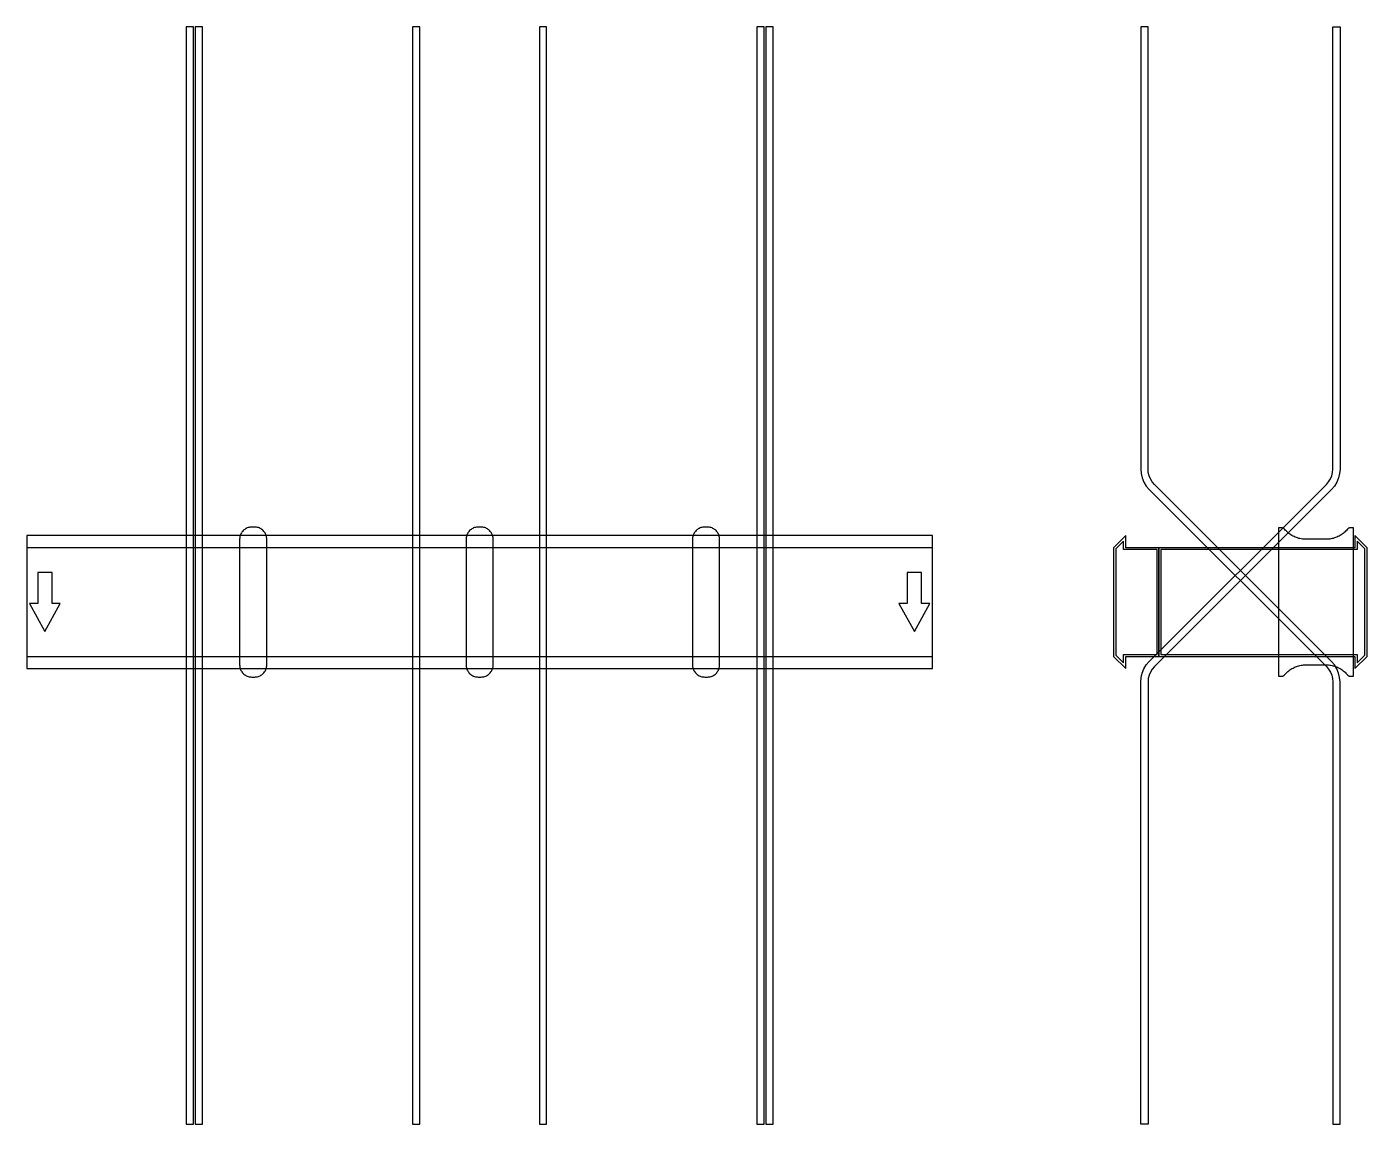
# Model space of a CAD drawing. Extents: x 0 to 1480, y -577 to 635.
import ezdxf

# ---------------------------------------------------------------- set-up
doc = ezdxf.new("R2010")
doc.units = 0
doc.layers.add('Halfen', color=7, linetype='CONTINUOUS')

msp = doc.modelspace()

# ---------------------------------------------------------------- linework, layer by layer
at = {"layer": 'Halfen', "color": 7}
for points in [[(184, -576.569), (184, 635.197), (176, 635.197), (176, -576.569)], [(194, -576.569), (194, 635.197), (186, 635.197), (186, -576.569)], [(434, -576.569), (434, 635.197), (426, 635.197), (426, -576.569)], [(574, -576.569), (574, 635.197), (566, 635.197), (566, -576.569)], [(814, -576.569), (814, 635.197), (806, 635.197), (806, -576.569)], [(824, -576.569), (824, 635.197), (816, 635.197), (816, -576.569)], [(1450, -576.569), (1450, -88.284), (1449.606, -83.278), (1448.434, -78.396), (1446.512, -73.757), (1443.889, -69.475), (1440.627, -65.657), (1245.029, 129.941), (1242.584, 132.805), (1240.616, 136.016), (1239.175, 139.495), (1238.295, 143.157), (1238, 146.912), (1238, 635.197), (1230, 635.197), (1230, 146.912), (1230.394, 141.906), (1231.566, 137.023), (1233.488, 132.384), (1236.111, 128.103), (1239.373, 124.284), (1434.971, -71.314), (1437.416, -74.177), (1439.384, -77.388), (1440.825, -80.868), (1441.705, -84.53), (1442, -88.284), (1442, -576.569)], [(1230, -576.569), (1230, -88.284), (1230.394, -83.278), (1231.566, -78.396), (1233.488, -73.757), (1236.111, -69.475), (1239.373, -65.657), (1434.971, 129.941), (1437.416, 132.805), (1439.384, 136.016), (1440.825, 139.495), (1441.705, 143.157), (1442, 146.912), (1442, 635.197), (1450, 635.197), (1450, 146.912), (1449.606, 141.906), (1448.434, 137.023), (1446.512, 132.384), (1443.889, 128.103), (1440.627, 124.284), (1245.029, -71.314), (1242.584, -74.177), (1240.616, -77.388), (1239.175, -80.868), (1238.295, -84.53), (1238, -88.284), (1238, -576.569)], [(265, -69.3), (265, -56.8), (265, 69.3), (264.958, 70.359), (264.834, 71.412), (264.627, 72.452), (264.339, 73.472), (263.972, 74.466), (263.529, 75.429), (263.011, 76.354), (262.422, 77.235), (261.765, 78.068), (261.046, 78.846), (260.268, 79.565), (259.435, 80.222), (258.554, 80.811), (257.629, 81.329), (256.666, 81.772), (255.672, 82.139), (254.652, 82.427), (253.612, 82.634), (252.559, 82.758), (251.5, 82.8), (248.5, 82.8), (247.441, 82.758), (246.388, 82.634), (245.348, 82.427), (244.328, 82.139), (243.334, 81.772), (242.371, 81.329), (241.446, 80.811), (240.565, 80.222), (239.732, 79.565), (238.954, 78.846), (238.235, 78.068), (237.578, 77.235), (236.989, 76.354), (236.471, 75.429), (236.028, 74.466), (235.661, 73.472), (235.373, 72.452), (235.166, 71.412), (235.042, 70.359), (235, 69.3), (235, -56.8), (235, -69.3), (235.042, -70.359), (235.166, -71.412), (235.373, -72.452), (235.661, -73.472), (236.028, -74.466), (236.471, -75.429), (236.989, -76.354), (237.578, -77.235), (238.235, -78.068), (238.954, -78.846), (239.732, -79.565), (240.565, -80.222), (241.446, -80.811), (242.371, -81.329), (243.334, -81.772), (244.328, -82.139), (245.348, -82.427), (246.388, -82.634), (247.441, -82.758), (248.5, -82.8), (251.5, -82.8), (252.559, -82.758), (253.612, -82.634), (254.652, -82.427), (255.672, -82.139), (256.666, -81.772), (257.629, -81.329), (258.554, -80.811), (259.435, -80.222), (260.268, -79.565), (261.046, -78.846), (261.765, -78.068), (262.422, -77.235), (263.011, -76.354), (263.529, -75.429), (263.972, -74.466), (264.339, -73.472), (264.627, -72.452), (264.834, -71.412), (264.958, -70.359), (265, -69.3)], [(515, -69.3), (515, -56.8), (515, 69.3), (514.958, 70.359), (514.834, 71.412), (514.627, 72.452), (514.339, 73.472), (513.972, 74.466), (513.529, 75.429), (513.011, 76.354), (512.422, 77.235), (511.765, 78.068), (511.046, 78.846), (510.268, 79.565), (509.435, 80.222), (508.554, 80.811), (507.629, 81.329), (506.666, 81.772), (505.672, 82.139), (504.652, 82.427), (503.612, 82.634), (502.559, 82.758), (501.5, 82.8), (498.5, 82.8), (497.441, 82.758), (496.388, 82.634), (495.348, 82.427), (494.328, 82.139), (493.334, 81.772), (492.371, 81.329), (491.446, 80.811), (490.565, 80.222), (489.732, 79.565), (488.954, 78.846), (488.235, 78.068), (487.578, 77.235), (486.989, 76.354), (486.471, 75.429), (486.028, 74.466), (485.661, 73.472), (485.373, 72.452), (485.166, 71.412), (485.042, 70.359), (485, 69.3), (485, -56.8), (485, -69.3), (485.042, -70.359), (485.166, -71.412), (485.373, -72.452), (485.661, -73.472), (486.028, -74.466), (486.471, -75.429), (486.989, -76.354), (487.578, -77.235), (488.235, -78.068), (488.954, -78.846), (489.732, -79.565), (490.565, -80.222), (491.446, -80.811), (492.371, -81.329), (493.334, -81.772), (494.328, -82.139), (495.348, -82.427), (496.388, -82.634), (497.441, -82.758), (498.5, -82.8), (501.5, -82.8), (502.559, -82.758), (503.612, -82.634), (504.652, -82.427), (505.672, -82.139), (506.666, -81.772), (507.629, -81.329), (508.554, -80.811), (509.435, -80.222), (510.268, -79.565), (511.046, -78.846), (511.765, -78.068), (512.422, -77.235), (513.011, -76.354), (513.529, -75.429), (513.972, -74.466), (514.339, -73.472), (514.627, -72.452), (514.834, -71.412), (514.958, -70.359), (515, -69.3)], [(765, -69.3), (765, -56.8), (765, 69.3), (764.958, 70.359), (764.834, 71.412), (764.627, 72.452), (764.339, 73.472), (763.972, 74.466), (763.529, 75.429), (763.011, 76.354), (762.422, 77.235), (761.765, 78.068), (761.046, 78.846), (760.268, 79.565), (759.435, 80.222), (758.554, 80.811), (757.629, 81.329), (756.666, 81.772), (755.672, 82.139), (754.652, 82.427), (753.612, 82.634), (752.559, 82.758), (751.5, 82.8), (748.5, 82.8), (747.441, 82.758), (746.388, 82.634), (745.348, 82.427), (744.328, 82.139), (743.334, 81.772), (742.371, 81.329), (741.446, 80.811), (740.565, 80.222), (739.732, 79.565), (738.954, 78.846), (738.235, 78.068), (737.578, 77.235), (736.989, 76.354), (736.471, 75.429), (736.028, 74.466), (735.661, 73.472), (735.373, 72.452), (735.166, 71.412), (735.042, 70.359), (735, 69.3), (735, -56.8), (735, -69.3), (735.042, -70.359), (735.166, -71.412), (735.373, -72.452), (735.661, -73.472), (736.028, -74.466), (736.471, -75.429), (736.989, -76.354), (737.578, -77.235), (738.235, -78.068), (738.954, -78.846), (739.732, -79.565), (740.565, -80.222), (741.446, -80.811), (742.371, -81.329), (743.334, -81.772), (744.328, -82.139), (745.348, -82.427), (746.388, -82.634), (747.441, -82.758), (748.5, -82.8), (751.5, -82.8), (752.559, -82.758), (753.612, -82.634), (754.652, -82.427), (755.672, -82.139), (756.666, -81.772), (757.629, -81.329), (758.554, -80.811), (759.435, -80.222), (760.268, -79.565), (761.046, -78.846), (761.765, -78.068), (762.422, -77.235), (763.011, -76.354), (763.529, -75.429), (763.972, -74.466), (764.339, -73.472), (764.627, -72.452), (764.834, -71.412), (764.958, -70.359), (765, -69.3)], [(1465, -81.8), (1465, 81.8), (1461, 81.8), (1460.846, 81.797), (1460.691, 81.786), (1460.538, 81.769), (1460.385, 81.746), (1460.234, 81.715), (1460.084, 81.678), (1459.936, 81.634), (1459.789, 81.584), (1459.646, 81.527), (1459.505, 81.464), (1459.366, 81.395), (1459.231, 81.32), (1459.1, 81.239), (1458.972, 81.153), (1458.848, 81.06), (1458.728, 80.963), (1458.613, 80.86), (1458.502, 80.752), (1458.397, 80.639), (1458.296, 80.522), (1457.41, 79.491), (1456.479, 78.5), (1455.505, 77.551), (1454.491, 76.646), (1453.437, 75.787), (1452.347, 74.975), (1451.222, 74.211), (1450.064, 73.499), (1448.876, 72.838), (1447.66, 72.23), (1446.418, 71.676), (1445.153, 71.178), (1443.867, 70.736), (1442.563, 70.351), (1441.243, 70.024), (1439.911, 69.756), (1438.567, 69.547), (1437.216, 69.397), (1435.859, 69.307), (1434.5, 69.277), (1412.5, 69.277), (1411.141, 69.307), (1409.784, 69.397), (1408.433, 69.547), (1407.089, 69.756), (1405.757, 70.024), (1404.437, 70.351), (1403.133, 70.736), (1401.847, 71.178), (1400.582, 71.676), (1399.34, 72.23), (1398.124, 72.838), (1396.936, 73.499), (1395.778, 74.211), (1394.653, 74.975), (1393.563, 75.787), (1392.509, 76.646), (1391.495, 77.551), (1390.521, 78.5), (1389.59, 79.491), (1388.704, 80.522), (1388.603, 80.639), (1388.498, 80.752), (1388.387, 80.86), (1388.272, 80.963), (1388.152, 81.06), (1388.028, 81.153), (1387.9, 81.239), (1387.769, 81.32), (1387.634, 81.395), (1387.495, 81.464), (1387.354, 81.527), (1387.211, 81.584), (1387.064, 81.634), (1386.916, 81.678), (1386.766, 81.715), (1386.615, 81.746), (1386.462, 81.769), (1386.309, 81.786), (1386.154, 81.797), (1386, 81.8), (1382, 81.8), (1382, -81.8), (1386, -81.8), (1386.154, -81.797), (1386.309, -81.786), (1386.462, -81.769), (1386.615, -81.746), (1386.766, -81.715), (1386.916, -81.678), (1387.064, -81.634), (1387.211, -81.584), (1387.354, -81.527), (1387.495, -81.464), (1387.634, -81.395), (1387.769, -81.32), (1387.9, -81.239), (1388.028, -81.153), (1388.152, -81.06), (1388.272, -80.963), (1388.387, -80.86), (1388.498, -80.752), (1388.603, -80.639), (1388.704, -80.522), (1389.59, -79.491), (1390.521, -78.5), (1391.495, -77.551), (1392.509, -76.646), (1393.563, -75.787), (1394.653, -74.975), (1395.778, -74.211), (1396.936, -73.499), (1398.124, -72.838), (1399.34, -72.23), (1400.582, -71.676), (1401.847, -71.178), (1403.133, -70.736), (1404.437, -70.351), (1405.757, -70.024), (1407.089, -69.756), (1408.433, -69.547), (1409.784, -69.397), (1411.141, -69.307), (1412.5, -69.277), (1434.5, -69.277), (1435.859, -69.307), (1437.216, -69.397), (1438.567, -69.547), (1439.911, -69.756), (1441.243, -70.024), (1442.563, -70.351), (1443.867, -70.736), (1445.153, -71.178), (1446.418, -71.676), (1447.66, -72.23), (1448.876, -72.838), (1450.064, -73.499), (1451.222, -74.211), (1452.347, -74.975), (1453.437, -75.787), (1454.491, -76.646), (1455.505, -77.551), (1456.479, -78.5), (1457.41, -79.491), (1458.296, -80.522), (1458.397, -80.639), (1458.502, -80.752), (1458.613, -80.86), (1458.728, -80.963), (1458.848, -81.06), (1458.972, -81.153), (1459.1, -81.239), (1459.231, -81.32), (1459.366, -81.395), (1459.505, -81.464), (1459.646, -81.527), (1459.789, -81.584), (1459.936, -81.634), (1460.084, -81.678), (1460.234, -81.715), (1460.385, -81.746), (1460.538, -81.769), (1460.691, -81.786), (1460.846, -81.797), (1461, -81.8)], [(0, -73.5), (1000, -73.5), (1000, 73.5), (0, 73.5)], [(0, -60), (1000, -60), (1000, 60), (0, 60)], [(1250, -60), (1250, 60), (1213.5, 60), (1213.5, 73.5), (1200, 60), (1200, -60), (1213.5, -73.5), (1213.5, -60)], [(1248, -58), (1248, 58), (1211, 58), (1211, 67.25), (1202.5, 58.75), (1202.5, -58.75), (1211, -67.25), (1211, -58)], [(1480, -60), (1480, 60), (1466.5, 73.5), (1466.5, 60), (1250, 60), (1250, -60), (1466.5, -60), (1466.5, -73.5)], [(1477.5, -58.75), (1477.5, 58.75), (1469, 67.25), (1469, 58), (1252, 58), (1252, -58), (1469, -58), (1469, -67.25)], [(20, -32.5), (37, -1.5), (28, -1.5), (28, 32.5), (12, 32.5), (12, -1.5), (3, -1.5)], [(980, -32.5), (997, -1.5), (988, -1.5), (988, 32.5), (972, 32.5), (972, -1.5), (963, -1.5)]]:
    msp.add_lwpolyline(points, close=True, dxfattribs=at)

doc.saveas('drawing.dxf')
